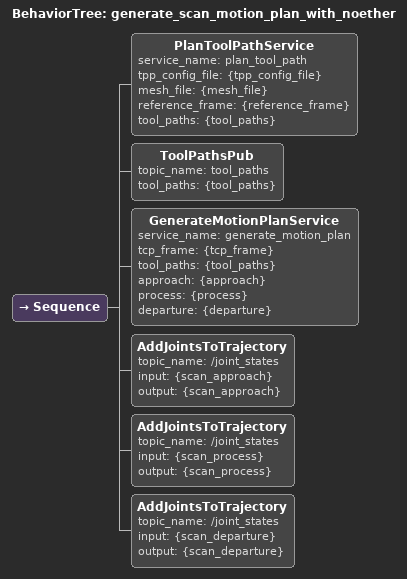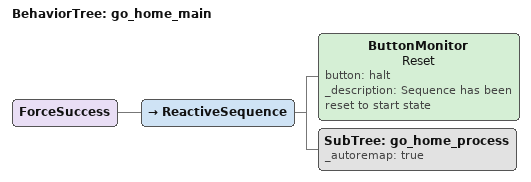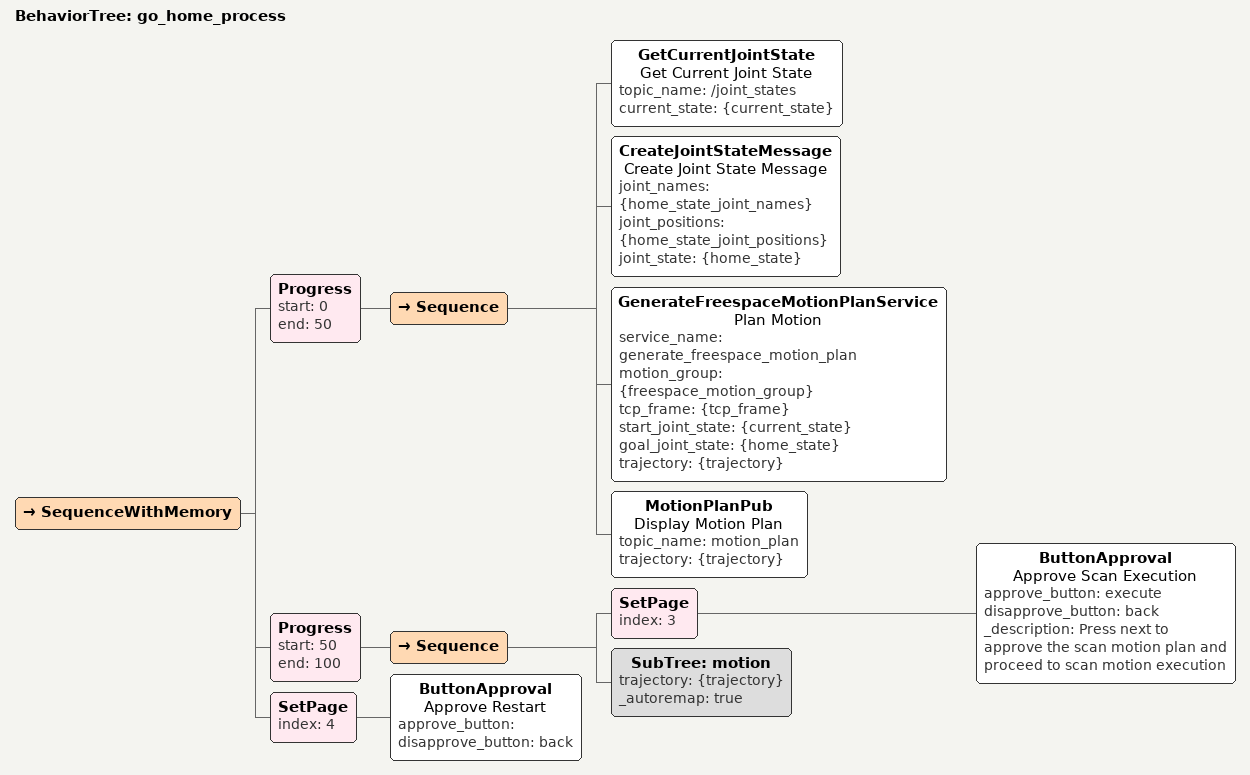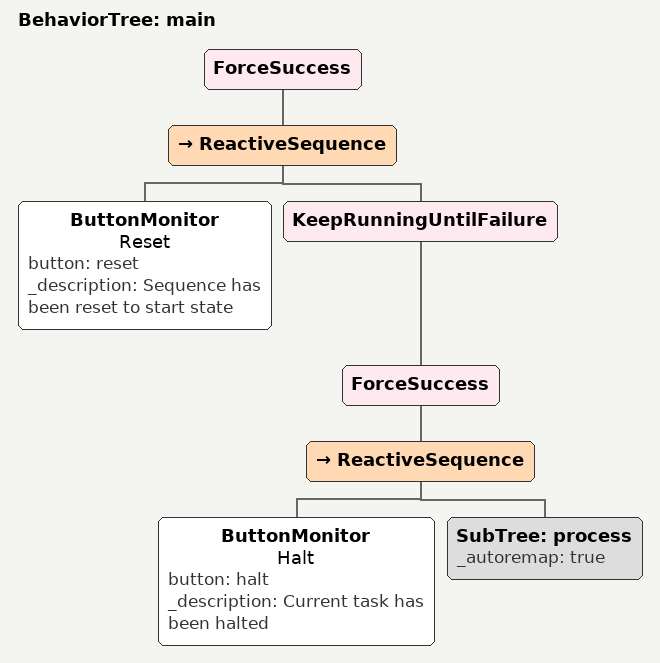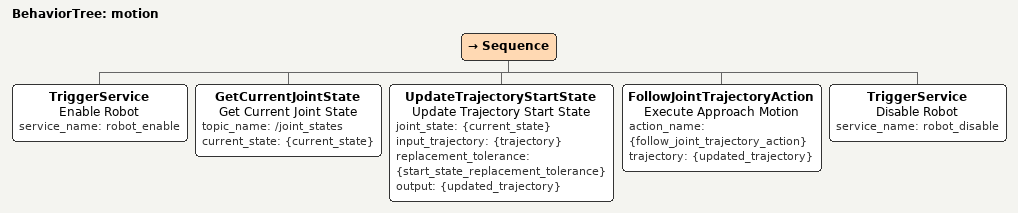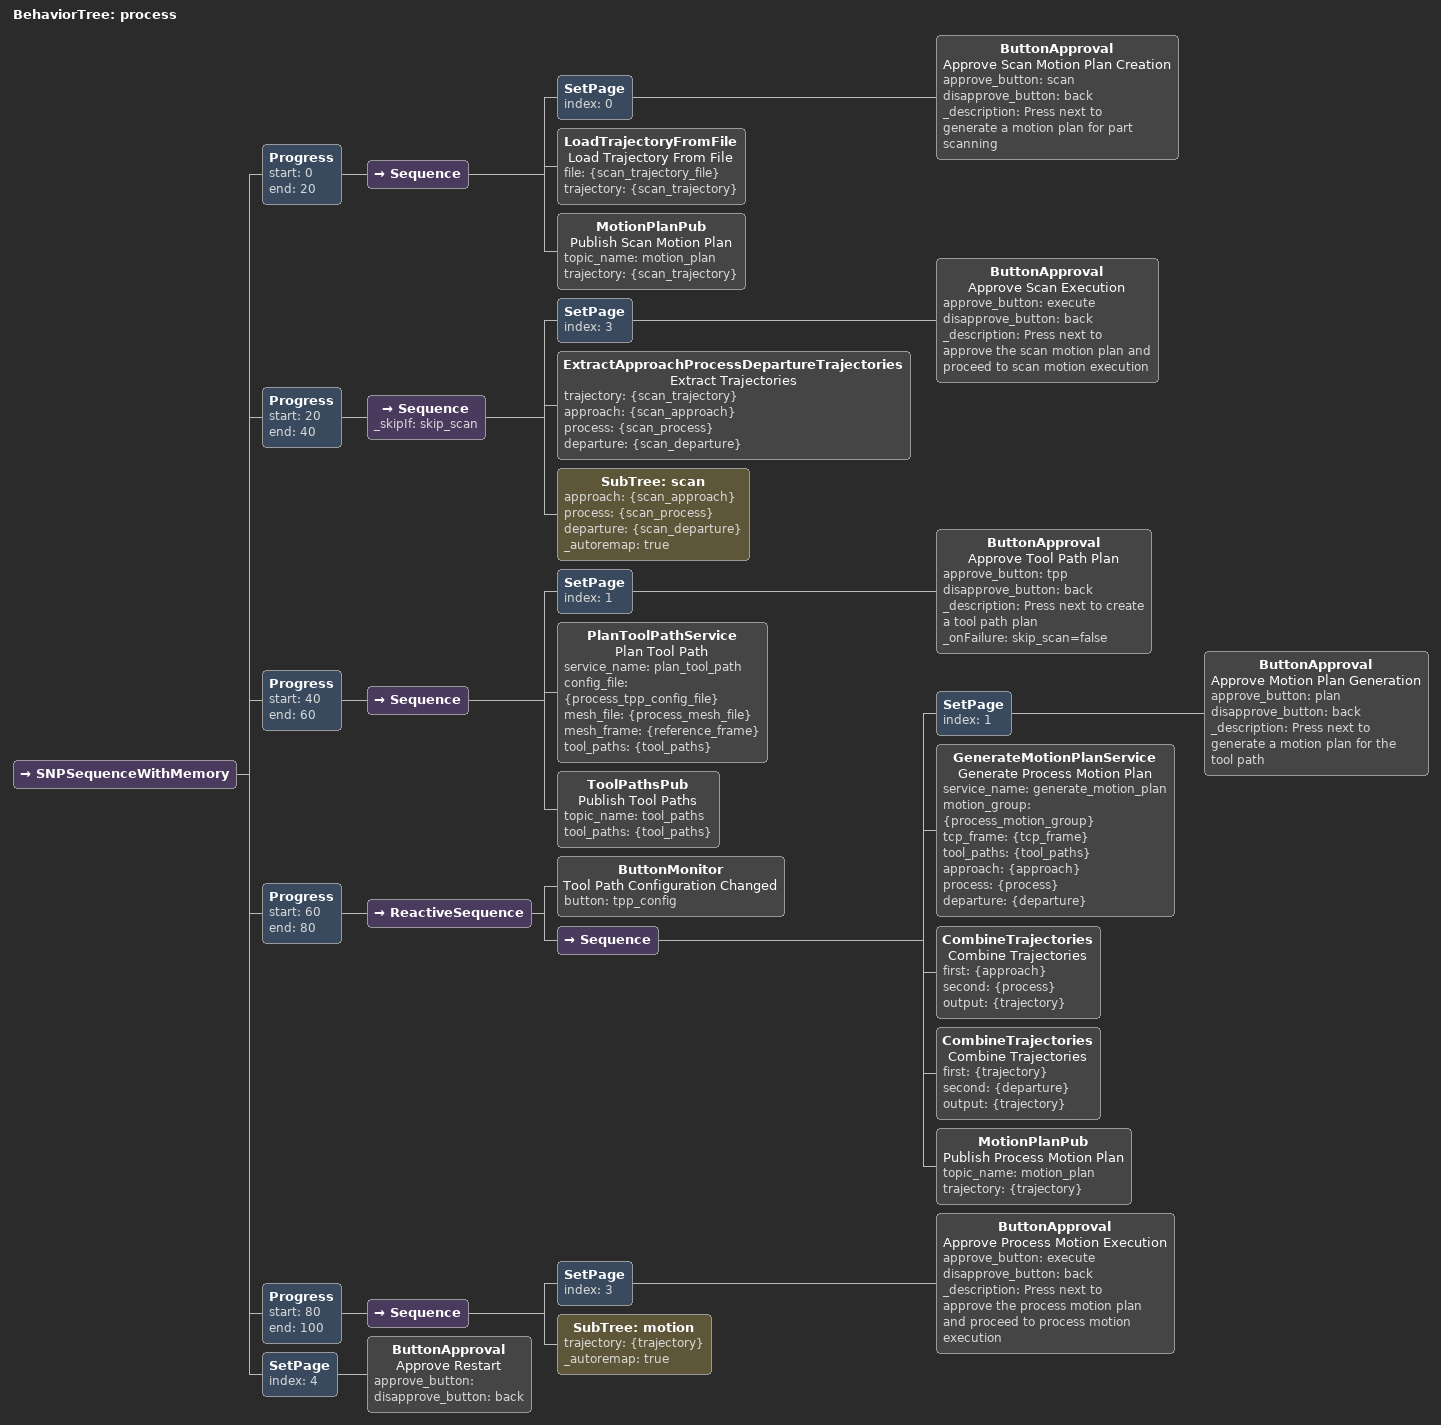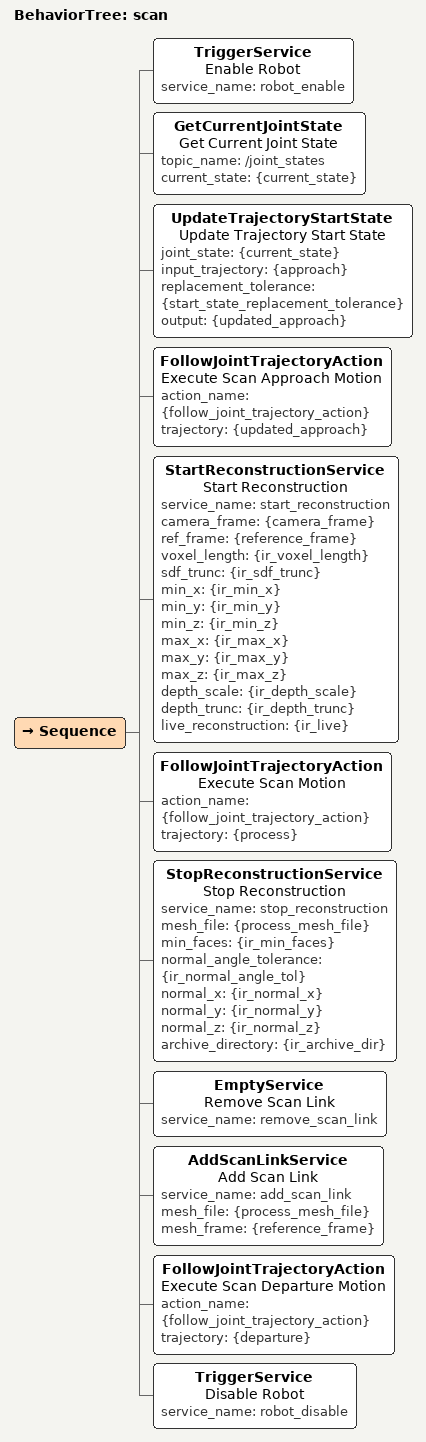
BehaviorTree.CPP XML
<?xml version="1.0" encoding="UTF-8"?>
<root BTCPP_format="4">
  <BehaviorTree ID="generate_scan_motion_plan_with_noether">
    <Sequence>
      <PlanToolPathService service_name="plan_tool_path"
                           tpp_config_file="{tpp_config_file}"
                           mesh_file="{mesh_file}"
                           reference_frame="{reference_frame}"
                           tool_paths="{tool_paths}"/>
      <ToolPathsPub topic_name="tool_paths"
                    tool_paths="{tool_paths}"/>
      <GenerateMotionPlanService service_name="generate_motion_plan"
                                 tcp_frame="{tcp_frame}"
                                 tool_paths="{tool_paths}"
                                 approach="{approach}"
                                 process="{process}"
                                 departure="{departure}"/>
      <AddJointsToTrajectory topic_name="/joint_states"
                             input="{scan_approach}"
                             output="{scan_approach}"/>
      <AddJointsToTrajectory topic_name="/joint_states"
                             input="{scan_process}"
                             output="{scan_process}"/>
      <AddJointsToTrajectory topic_name="/joint_states"
                             input="{scan_departure}"
                             output="{scan_departure}"/>
    </Sequence>
  </BehaviorTree>

  <BehaviorTree ID="go_home_main">
    <ForceSuccess>
      <ReactiveSequence>
        <ButtonMonitor name="Reset"
                       button="halt"
                       _description="Sequence has been reset to start state"/>
        <SubTree ID="go_home_process"
                 _autoremap="true"/>
      </ReactiveSequence>
    </ForceSuccess>
  </BehaviorTree>

  <BehaviorTree ID="go_home_process">
    <SequenceWithMemory>
      <Progress start="0"
                end="50">
        <Sequence>
          <GetCurrentJointState name="Get Current Joint State"
                                topic_name="/joint_states"
                                current_state="{current_state}"/>
          <CreateJointStateMessage name="Create Joint State Message"
                                   joint_names="{home_state_joint_names}"
                                   joint_positions="{home_state_joint_positions}"
                                   joint_state="{home_state}"/>
          <GenerateFreespaceMotionPlanService name="Plan Motion"
                                              service_name="generate_freespace_motion_plan"
                                              motion_group="{freespace_motion_group}"
                                              tcp_frame="{tcp_frame}"
                                              start_joint_state="{current_state}"
                                              goal_joint_state="{home_state}"
                                              trajectory="{trajectory}"/>
          <MotionPlanPub name="Display Motion Plan"
                         topic_name="motion_plan"
                         trajectory="{trajectory}"/>
        </Sequence>
      </Progress>
      <Progress start="50"
                end="100">
        <Sequence>
          <SetPage index="3">
            <ButtonApproval name="Approve Scan Execution"
                            approve_button="execute"
                            disapprove_button="back"
                            _description="Press next to approve the scan motion plan and proceed to scan motion execution"/>
          </SetPage>
          <SubTree ID="motion"
                   trajectory="{trajectory}"
                   _autoremap="true"/>
        </Sequence>
      </Progress>
      <SetPage index="4">
        <ButtonApproval name="Approve Restart"
                        approve_button=""
                        disapprove_button="back"/>
      </SetPage>
    </SequenceWithMemory>
  </BehaviorTree>

  <BehaviorTree ID="main">
    <ForceSuccess>
      <ReactiveSequence>
        <ButtonMonitor name="Reset"
                       button="reset"
                       _description="Sequence has been reset to start state"/>
        <KeepRunningUntilFailure>
          <ForceSuccess>
            <ReactiveSequence>
              <ButtonMonitor name="Halt"
                             button="halt"
                             _description="Current task has been halted"/>
              <SubTree ID="process"
                       _autoremap="true"/>
            </ReactiveSequence>
          </ForceSuccess>
        </KeepRunningUntilFailure>
      </ReactiveSequence>
    </ForceSuccess>
  </BehaviorTree>

  <BehaviorTree ID="motion">
    <Sequence>
      <TriggerService name="Enable Robot"
                      service_name="robot_enable"/>
      <GetCurrentJointState name="Get Current Joint State"
                            topic_name="/joint_states"
                            current_state="{current_state}"/>
      <UpdateTrajectoryStartState name="Update Trajectory Start State"
                                  joint_state="{current_state}"
                                  input_trajectory="{trajectory}"
                                  replacement_tolerance="{start_state_replacement_tolerance}"
                                  output="{updated_trajectory}"/>
      <FollowJointTrajectoryAction name="Execute Approach Motion"
                                   action_name="{follow_joint_trajectory_action}"
                                   trajectory="{updated_trajectory}"/>
      <TriggerService name="Disable Robot"
                      service_name="robot_disable"/>
    </Sequence>
  </BehaviorTree>

  <BehaviorTree ID="process">
    <SNPSequenceWithMemory>
      <Progress start="0"
                end="20">
        <Sequence>
          <SetPage index="0">
            <ButtonApproval name="Approve Scan Motion Plan Creation"
                            approve_button="scan"
                            disapprove_button="back"
                            _description="Press next to generate a motion plan for part scanning"/>
          </SetPage>
          <LoadTrajectoryFromFile name="Load Trajectory From File"
                                  file="{scan_trajectory_file}"
                                  trajectory="{scan_trajectory}"/>
          <MotionPlanPub name="Publish Scan Motion Plan"
                         topic_name="motion_plan"
                         trajectory="{scan_trajectory}"/>
        </Sequence>
      </Progress>
      <Progress start="20"
                end="40">
        <Sequence _skipIf="skip_scan">
          <SetPage index="3">
            <ButtonApproval name="Approve Scan Execution"
                            approve_button="execute"
                            disapprove_button="back"
                            _description="Press next to approve the scan motion plan and proceed to scan motion execution"/>
          </SetPage>
          <ExtractApproachProcessDepartureTrajectories name="Extract Trajectories"
                                                       trajectory="{scan_trajectory}"
                                                       approach="{scan_approach}"
                                                       process="{scan_process}"
                                                       departure="{scan_departure}"/>
          <SubTree ID="scan"
                   approach="{scan_approach}"
                   process="{scan_process}"
                   departure="{scan_departure}"
                   _autoremap="true"/>
        </Sequence>
      </Progress>
      <Progress start="40"
                end="60">
        <Sequence>
          <SetPage index="1">
            <ButtonApproval name="Approve Tool Path Plan"
                            approve_button="tpp"
                            disapprove_button="back"
                            _description="Press next to create a tool path plan"
                            _onFailure="skip_scan=false"/>
          </SetPage>
          <PlanToolPathService name="Plan Tool Path"
                               service_name="plan_tool_path"
                               config_file="{process_tpp_config_file}"
                               mesh_file="{process_mesh_file}"
                               mesh_frame="{reference_frame}"
                               tool_paths="{tool_paths}"/>
          <ToolPathsPub name="Publish Tool Paths"
                        topic_name="tool_paths"
                        tool_paths="{tool_paths}"/>
        </Sequence>
      </Progress>
      <Progress start="60"
                end="80">
        <ReactiveSequence>
          <ButtonMonitor name="Tool Path Configuration Changed"
                         button="tpp_config"/>
          <Sequence>
            <SetPage index="1">
              <ButtonApproval name="Approve Motion Plan Generation"
                              approve_button="plan"
                              disapprove_button="back"
                              _description="Press next to generate a motion plan for the tool path"/>
            </SetPage>
            <GenerateMotionPlanService name="Generate Process Motion Plan"
                                       service_name="generate_motion_plan"
                                       motion_group="{process_motion_group}"
                                       tcp_frame="{tcp_frame}"
                                       tool_paths="{tool_paths}"
                                       approach="{approach}"
                                       process="{process}"
                                       departure="{departure}"/>
            <CombineTrajectories name="Combine Trajectories"
                                 first="{approach}"
                                 second="{process}"
                                 output="{trajectory}"/>
            <CombineTrajectories name="Combine Trajectories"
                                 first="{trajectory}"
                                 second="{departure}"
                                 output="{trajectory}"/>
            <MotionPlanPub name="Publish Process Motion Plan"
                           topic_name="motion_plan"
                           trajectory="{trajectory}"/>
          </Sequence>
        </ReactiveSequence>
      </Progress>
      <Progress start="80"
                end="100">
        <Sequence>
          <SetPage index="3">
            <ButtonApproval name="Approve Process Motion Execution"
                            approve_button="execute"
                            disapprove_button="back"
                            _description="Press next to approve the process motion plan and proceed to process motion execution"/>
          </SetPage>
          <SubTree ID="motion"
                   trajectory="{trajectory}"
                   _autoremap="true"/>
        </Sequence>
      </Progress>
      <SetPage index="4">
        <ButtonApproval name="Approve Restart"
                        approve_button=""
                        disapprove_button="back"/>
      </SetPage>
    </SNPSequenceWithMemory>
  </BehaviorTree>

  <BehaviorTree ID="scan">
    <Sequence>
      <TriggerService name="Enable Robot"
                      service_name="robot_enable"/>
      <GetCurrentJointState name="Get Current Joint State"
                            topic_name="/joint_states"
                            current_state="{current_state}"/>
      <UpdateTrajectoryStartState name="Update Trajectory Start State"
                                  joint_state="{current_state}"
                                  input_trajectory="{approach}"
                                  replacement_tolerance="{start_state_replacement_tolerance}"
                                  output="{updated_approach}"/>
      <FollowJointTrajectoryAction name="Execute Scan Approach Motion"
                                   action_name="{follow_joint_trajectory_action}"
                                   trajectory="{updated_approach}"/>
      <StartReconstructionService name="Start Reconstruction"
                                  service_name="start_reconstruction"
                                  camera_frame="{camera_frame}"
                                  ref_frame="{reference_frame}"
                                  voxel_length="{ir_voxel_length}"
                                  sdf_trunc="{ir_sdf_trunc}"
                                  min_x="{ir_min_x}"
                                  min_y="{ir_min_y}"
                                  min_z="{ir_min_z}"
                                  max_x="{ir_max_x}"
                                  max_y="{ir_max_y}"
                                  max_z="{ir_max_z}"
                                  depth_scale="{ir_depth_scale}"
                                  depth_trunc="{ir_depth_trunc}"
                                  live_reconstruction="{ir_live}"/>
      <FollowJointTrajectoryAction name="Execute Scan Motion"
                                   action_name="{follow_joint_trajectory_action}"
                                   trajectory="{process}"/>
      <StopReconstructionService name="Stop Reconstruction"
                                 service_name="stop_reconstruction"
                                 mesh_file="{process_mesh_file}"
                                 min_faces="{ir_min_faces}"
                                 normal_angle_tolerance="{ir_normal_angle_tol}"
                                 normal_x="{ir_normal_x}"
                                 normal_y="{ir_normal_y}"
                                 normal_z="{ir_normal_z}"
                                 archive_directory="{ir_archive_dir}"/>
      <EmptyService name="Remove Scan Link"
                    service_name="remove_scan_link"/>
      <AddScanLinkService name="Add Scan Link"
                          service_name="add_scan_link"
                          mesh_file="{process_mesh_file}"
                          mesh_frame="{reference_frame}"/>
      <FollowJointTrajectoryAction name="Execute Scan Departure Motion"
                                   action_name="{follow_joint_trajectory_action}"
                                   trajectory="{departure}"/>
      <TriggerService name="Disable Robot"
                      service_name="robot_disable"/>
    </Sequence>
  </BehaviorTree>

</root>
